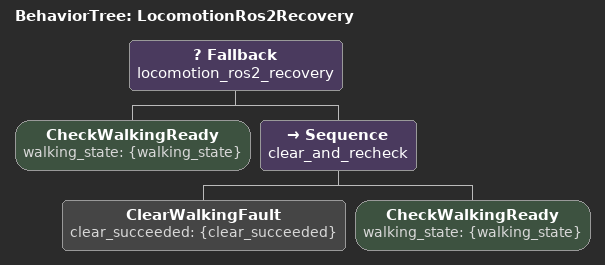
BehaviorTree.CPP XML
<root BTCPP_format="4" main_tree_to_execute="LocomotionRos2Recovery">
  <BehaviorTree ID="LocomotionRos2Recovery">
    <Fallback name="locomotion_ros2_recovery">
      <CheckWalkingReady walking_state="{walking_state}"/>
      <Sequence name="clear_and_recheck">
        <ClearWalkingFault clear_succeeded="{clear_succeeded}"/>
        <CheckWalkingReady walking_state="{walking_state}"/>
      </Sequence>
    </Fallback>
  </BehaviorTree>
</root>
